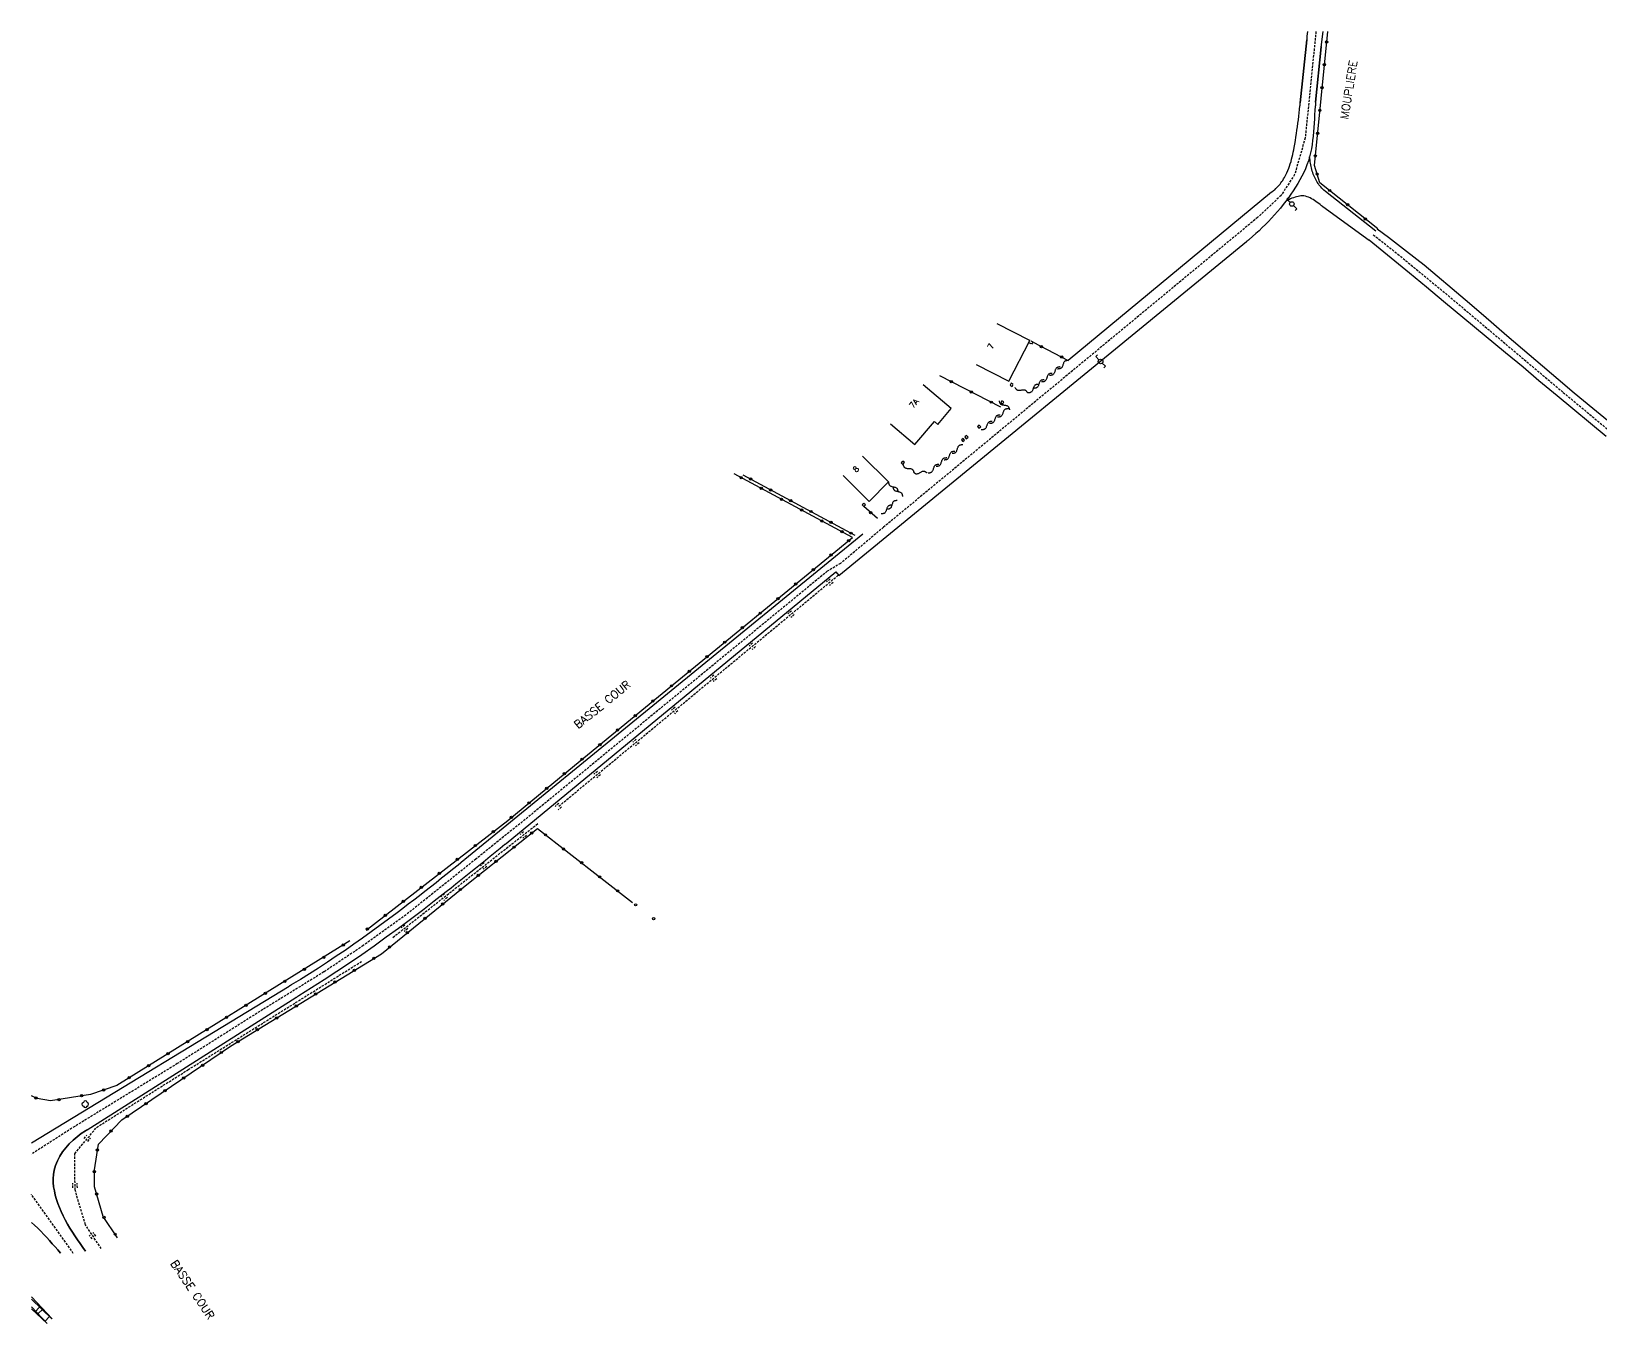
# Model space of a CAD drawing. Header units: millimetres. Extents: x 114000 to 115000, y 153000 to 154000.
# Drawn here: x 114000 to 114343.1, y 153717.6 to 154000 of the extents above; entities that cross this region are included whole.
import ezdxf
from ezdxf.enums import TextEntityAlignment as Align

# ---------------------------------------------------------------- set-up
doc = ezdxf.new("R2010")
doc.units = ezdxf.units.MM
doc.linetypes.add('DASHED', pattern=[0.75, 0.5, -0.25])
for name, color, linetype in [('W0001', 6, 'DASHED'), ('W0008', 7, 'CONTINUOUS'), ('W0100', 7, 'CONTINUOUS'), ('W0112', 1, 'DASHED'), ('W0220', 5, 'DASHED'), ('W0300', 7, 'CONTINUOUS'), ('W0310', 3, 'CONTINUOUS'), ('W0322', 7, 'CONTINUOUS'), ('W0471', 7, 'CONTINUOUS'), ('W0700', 7, 'CONTINUOUS'), ('W0989', 7, 'CONTINUOUS'), ('W0991', 7, 'CONTINUOUS')]:
    doc.layers.add(name, color=color, linetype=linetype)
doc.styles.get("Standard").update_dxf_attribs({"font": 'romans.shx', "width": 0.85})

msp = doc.modelspace()

# ---------------------------------------------------------------- linework, layer by layer
at = {"layer": 'W0001'}
for points in [[(114280.87, 154000), (114278.51, 153976.72), (114276.21, 153968.72), (114273.23, 153964.16), (114268.12, 153959.34), (114186.32, 153891.64), (114176.93, 153883.73), (114174.03, 153882.02), (114109.71, 153829.19), (114097.2, 153819.12), (114081.91, 153806.92), (114072.56, 153800.2), (114063.94, 153794.44), (114050.6, 153786.22), (114031.91, 153774.41), (114009.48, 153760.69), (114000, 153754.61)], [(114293.4, 153955.57), (114298.74, 153951.35), (114309.79, 153942.26), (114321.82, 153932.12), (114334.93, 153921.11), (114346.65, 153911.38)], [(114009.17, 153732.95), (114000, 153745.88)]]:
    msp.add_lwpolyline(points, dxfattribs=at)
at = {"layer": 'W0008'}
for points in [[(114278.9, 153998.16), (114278.91, 153998.23), (114278.92, 153998.33), (114278.92, 153998.41), (114278.93, 153998.48), (114278.94, 153998.58), (114278.95, 153998.66), (114278.96, 153998.73), (114278.97, 153998.81), (114278.98, 153998.91), (114278.98, 153998.98), (114278.98, 153998.98), (114279.09, 154000)], [(114282.03, 153996.66), (114282.04, 153996.7), (114282.04, 153996.75), (114282.05, 153996.81), (114282.05, 153996.86), (114282.05, 153996.91), (114282.06, 153996.95), (114282.07, 153997), (114282.08, 153997.06), (114282.08, 153997.11), (114282.09, 153997.16), (114282.41, 154000)], [(114278.9, 153998.16), (114277.44, 153984.36), (114278.9, 153998.16)], [(114280.8, 153984.56), (114282.03, 153996.66), (114280.8, 153984.56)], [(114280.8, 153984.56), (114280.8, 153984.48), (114280.79, 153984.41), (114280.78, 153984.34), (114280.77, 153984.27), (114280.77, 153984.19), (114280.76, 153984.12), (114280.75, 153984.05), (114280.75, 153983.97), (114280.74, 153983.89), (114280.73, 153983.83), (114280.73, 153983.75), (114280.72, 153983.67), (114280.64, 153982.73), (114280.58, 153981.81), (114280.52, 153980.88), (114280.45, 153979.92), (114280.4, 153978.98), (114280.33, 153978.05), (114280.24, 153977.12), (114280.14, 153976.19), (114280.02, 153975.28), (114279.88, 153974.36), (114279.69, 153973.45), (114279.46, 153972.56), (114279.2, 153971.7), (114278.9, 153970.84), (114278.56, 153970), (114278.2, 153969.16), (114277.79, 153968.34), (114277.36, 153967.53), (114276.9, 153966.73), (114276.41, 153965.94), (114275.91, 153965.17), (114275.39, 153964.41), (114274.85, 153963.64), (114274.3, 153962.91), (114273.7, 153962.14), (114273.09, 153961.38), (114272.46, 153960.62), (114271.82, 153959.91), (114271.16, 153959.19), (114270.5, 153958.48), (114269.83, 153957.78), (114269.14, 153957.11), (114268.44, 153956.44), (114267.72, 153955.8), (114266.99, 153955.16), (114266.26, 153954.53), (114266.21, 153954.48), (114266.16, 153954.45), (114266.12, 153954.41), (114266.07, 153954.38), (114266.02, 153954.33), (114265.98, 153954.3), (114265.92, 153954.25), (114265.88, 153954.22), (114265.83, 153954.17), (114265.78, 153954.14), (114265.73, 153954.09), (114265.69, 153954.06)], [(114271.16, 153964.86), (114271.23, 153964.91), (114271.27, 153964.95), (114271.34, 153965), (114271.39, 153965.03), (114271.45, 153965.08), (114271.5, 153965.12), (114271.56, 153965.17), (114271.62, 153965.22), (114271.67, 153965.27), (114271.73, 153965.31), (114271.78, 153965.36), (114271.84, 153965.41), (114272.09, 153965.64), (114272.33, 153965.88), (114272.56, 153966.11), (114272.79, 153966.38), (114273.01, 153966.62), (114273.21, 153966.91), (114273.41, 153967.17), (114273.61, 153967.45), (114273.79, 153967.75), (114273.96, 153968.05), (114274.13, 153968.34), (114274.29, 153968.64), (114274.52, 153969.11), (114274.73, 153969.59), (114274.92, 153970.08), (114275.09, 153970.56), (114275.26, 153971.06), (114275.41, 153971.56), (114275.55, 153972.08), (114275.67, 153972.58), (114275.79, 153973.09), (114275.9, 153973.61), (114276, 153974.12), (114276.1, 153974.64), (114276.24, 153975.39), (114276.37, 153976.14), (114276.49, 153976.91), (114276.61, 153977.66), (114276.72, 153978.41), (114276.82, 153979.17), (114276.92, 153979.92), (114277.02, 153980.67), (114277.11, 153981.44), (114277.2, 153982.19), (114277.28, 153982.95), (114277.37, 153983.7), (114277.38, 153983.75), (114277.38, 153983.81), (114277.38, 153983.86), (114277.39, 153983.92), (114277.4, 153983.97), (114277.41, 153984.03), (114277.41, 153984.08), (114277.41, 153984.14), (114277.42, 153984.19), (114277.43, 153984.25), (114277.43, 153984.3), (114277.44, 153984.36)], [(114282.98, 153965.02), (114282.95, 153965.05), (114282.91, 153965.06), (114282.89, 153965.09), (114282.85, 153965.11), (114282.83, 153965.14), (114282.79, 153965.16), (114282.76, 153965.19), (114282.73, 153965.22), (114282.7, 153965.23), (114282.67, 153965.27), (114282.64, 153965.28), (114282.61, 153965.31), (114282.37, 153965.53), (114282.15, 153965.77), (114281.92, 153966), (114281.71, 153966.23), (114281.51, 153966.5), (114281.32, 153966.77), (114281.14, 153967.05), (114280.97, 153967.33), (114280.81, 153967.61), (114280.66, 153967.91), (114280.53, 153968.2), (114280.41, 153968.5), (114280.28, 153968.83), (114280.17, 153969.16), (114280.07, 153969.48), (114279.98, 153969.83), (114279.9, 153970.16), (114279.82, 153970.5), (114279.75, 153970.84), (114279.69, 153971.19), (114279.62, 153971.53), (114279.57, 153971.88), (114279.52, 153972.22), (114279.46, 153972.56)], [(114271.16, 153964.86), (114226.72, 153928.08)], [(114282.34, 153961.7), (114282.31, 153961.72), (114282.29, 153961.73), (114282.27, 153961.75), (114282.25, 153961.78), (114282.22, 153961.78), (114282.2, 153961.8), (114282.18, 153961.83), (114282.16, 153961.84), (114282.13, 153961.86), (114282.11, 153961.88), (114282.09, 153961.89), (114282.06, 153961.91), (114281.77, 153962.14), (114281.46, 153962.36), (114281.16, 153962.59), (114280.84, 153962.81), (114280.53, 153963.03), (114280.22, 153963.23), (114279.9, 153963.42), (114279.57, 153963.61), (114279.24, 153963.75), (114278.91, 153963.88), (114278.57, 153963.97), (114278.23, 153964.03), (114277.91, 153964.05), (114277.59, 153964.05), (114277.27, 153964.02), (114276.95, 153963.95), (114276.62, 153963.88), (114276.29, 153963.77), (114275.96, 153963.66), (114275.62, 153963.52), (114275.3, 153963.38), (114274.96, 153963.22), (114274.63, 153963.06), (114274.3, 153962.91)], [(114293.95, 153956.34), (114282.98, 153965.02)], [(114282.34, 153961.7), (114292.53, 153954.39)], [(114345.4, 153914.28), (114341.4, 153917.61), (114337.35, 153920.96), (114333.79, 153923.91), (114322.6, 153933.46), (114317.47, 153937.9), (114313.49, 153941.33), (114304.51, 153948.9), (114300.64, 153951.88), (114296.74, 153954.97), (114294.28, 153956.76)], [(114103.83, 153822.5), (114175.9, 153881.88), (114176.55, 153881.06), (114265.69, 153954.06)], [(114308.74, 153940.96), (114305.02, 153944.08), (114301.33, 153947.18), (114292.53, 153954.39)], [(114344.31, 153911.48), (114333.59, 153920.36), (114329.63, 153923.64), (114326.18, 153926.59), (114322.28, 153929.77), (114308.74, 153940.96)], [(114181.8, 153890.11), (114094.78, 153819.02)], [(114103.83, 153822.5), (114103.8, 153822.48), (114103.78, 153822.47), (114103.76, 153822.44), (114103.73, 153822.42), (114103.71, 153822.41), (114103.68, 153822.39), (114103.66, 153822.36), (114103.63, 153822.34), (114103.61, 153822.33), (114103.59, 153822.31), (114103.56, 153822.28), (114103.54, 153822.27), (114102.47, 153821.41), (114101.41, 153820.53), (114100.34, 153819.67), (114099.27, 153818.81), (114098.2, 153817.94), (114097.13, 153817.08), (114096.06, 153816.22), (114094.99, 153815.36), (114093.92, 153814.5), (114092.84, 153813.64), (114091.77, 153812.78), (114090.69, 153811.94), (114088.1, 153809.92), (114085.49, 153807.91), (114082.88, 153805.94), (114080.24, 153803.97), (114077.59, 153802.03), (114074.92, 153800.11), (114072.23, 153798.22), (114069.52, 153796.36), (114066.8, 153794.52), (114064.05, 153792.72), (114061.27, 153790.95), (114058.48, 153789.22), (114058.43, 153789.19), (114058.38, 153789.16), (114058.33, 153789.12), (114058.27, 153789.09), (114058.22, 153789.06), (114058.16, 153789.02), (114058.11, 153788.98), (114058.05, 153788.95), (114058.01, 153788.92), (114057.95, 153788.89), (114057.9, 153788.86), (114057.84, 153788.83)], [(114094.78, 153819.02), (114094.76, 153819), (114094.73, 153818.97), (114094.7, 153818.95), (114094.68, 153818.94), (114094.66, 153818.91), (114094.63, 153818.89), (114094.6, 153818.88), (114094.58, 153818.84), (114094.55, 153818.83), (114094.53, 153818.81), (114094.5, 153818.78), (114094.48, 153818.77), (114093.29, 153817.8), (114092.09, 153816.83), (114090.89, 153815.86), (114089.69, 153814.91), (114088.48, 153813.95), (114087.27, 153813), (114086.06, 153812.05), (114084.85, 153811.11), (114083.63, 153810.17), (114082.41, 153809.23), (114081.18, 153808.3), (114079.95, 153807.38), (114078.09, 153805.98), (114076.2, 153804.59), (114074.32, 153803.22), (114072.42, 153801.84), (114070.52, 153800.5), (114068.6, 153799.17), (114066.67, 153797.86), (114064.73, 153796.56), (114062.77, 153795.28), (114060.8, 153794.03), (114058.82, 153792.81), (114056.82, 153791.61), (114056.78, 153791.58), (114056.74, 153791.56), (114056.7, 153791.53), (114056.66, 153791.52), (114056.62, 153791.48), (114056.59, 153791.47), (114056.54, 153791.44), (114056.5, 153791.42), (114056.46, 153791.39), (114056.42, 153791.38), (114056.38, 153791.34), (114056.34, 153791.33)], [(114000, 153757.11), (114056.34, 153791.33)], [(114012.18, 153759.94), (114057.84, 153788.83)], [(114012.18, 153759.94), (114012.14, 153759.91), (114012.11, 153759.89), (114012.07, 153759.88), (114012.04, 153759.86), (114012, 153759.83), (114011.96, 153759.81), (114011.93, 153759.78), (114011.89, 153759.77), (114011.86, 153759.73), (114011.82, 153759.72), (114010.89, 153759.11), (114009.98, 153758.42), (114009.11, 153757.67), (114008.29, 153756.88), (114007.52, 153756.02), (114006.83, 153755.11), (114006.21, 153754.16), (114005.69, 153753.17), (114005.28, 153752.14), (114004.98, 153751.09), (114004.84, 153750.2), (114004.77, 153749.31), (114004.79, 153748.41), (114004.87, 153747.48), (114005.02, 153746.58), (114005.22, 153745.66), (114005.48, 153744.75), (114005.77, 153743.86), (114006.12, 153742.97), (114006.48, 153742.11), (114006.93, 153741.17), (114007.41, 153740.25), (114007.9, 153739.34), (114008.42, 153738.47), (114008.96, 153737.59), (114009.52, 153736.75), (114010.09, 153735.91), (114010.66, 153735.08), (114011.25, 153734.25), (114011.84, 153733.42), (114011.84, 153733.42), (114011.84, 153733.42), (114011.25, 153734.25), (114010.66, 153735.08), (114010.09, 153735.91), (114009.52, 153736.75), (114008.96, 153737.59), (114008.42, 153738.47), (114007.9, 153739.34), (114007.41, 153740.25), (114006.93, 153741.17), (114006.48, 153742.11), (114006.12, 153742.97), (114005.77, 153743.86), (114005.48, 153744.75), (114005.22, 153745.66), (114005.02, 153746.58), (114004.87, 153747.48), (114004.79, 153748.41), (114004.77, 153749.31), (114004.84, 153750.2), (114004.98, 153751.09), (114005.28, 153752.14), (114005.69, 153753.17), (114006.21, 153754.16), (114006.83, 153755.11), (114007.52, 153756.02), (114008.29, 153756.88), (114009.11, 153757.67), (114009.98, 153758.42), (114010.89, 153759.11), (114011.82, 153759.72), (114011.86, 153759.73), (114011.89, 153759.77), (114011.93, 153759.78), (114011.96, 153759.81), (114012, 153759.83), (114012.04, 153759.86), (114012.07, 153759.88), (114012.11, 153759.89), (114012.14, 153759.91), (114012.18, 153759.94)], [(114000, 153739.72), (114000.71, 153739.08), (114001.41, 153738.42), (114002.08, 153737.77), (114002.73, 153737.09), (114003.36, 153736.42), (114003.98, 153735.73), (114004.58, 153735.06), (114005.18, 153734.38), (114005.77, 153733.69), (114006.36, 153733), (114005.77, 153733.69), (114005.18, 153734.38), (114004.58, 153735.06), (114003.98, 153735.73), (114003.36, 153736.42), (114002.73, 153737.09), (114002.08, 153737.77), (114001.41, 153738.42), (114000.71, 153739.08), (114000, 153739.72)]]:
    msp.add_lwpolyline(points, dxfattribs=at)
at = {"layer": 'W0100'}
for points in [[(114206.59, 153927.2), (114213.7, 153923.55), (114218.29, 153932.45), (114211.18, 153936.11)], [(114187.83, 153914.23), (114193.18, 153909.72), (114197.44, 153914.77), (114198.2, 153914.12), (114201.12, 153917.59), (114195.02, 153922.75)], [(114177.47, 153902.91), (114183.15, 153897.28), (114187.38, 153901.53), (114181.7, 153907.17)]]:
    msp.add_lwpolyline(points, dxfattribs=at)
at = {"layer": 'W0112'}
for points in [[(114218.05, 153932), (114218.77, 153931.62), (114219.01, 153932.06), (114218.29, 153932.45)], [(114213.98, 153922.66), (114214.42, 153922.42), (114214.65, 153922.88), (114214.21, 153923.11), (114213.98, 153922.66)], [(114211.94, 153918.81), (114212.38, 153918.59), (114212.61, 153919.03), (114212.16, 153919.27), (114211.94, 153918.81)], [(114207.25, 153913.98), (114206.87, 153913.67), (114207.19, 153913.28), (114207.57, 153913.59), (114207.25, 153913.98)], [(114203.73, 153911.05), (114203.35, 153910.72), (114203.67, 153910.34), (114204.05, 153910.66), (114203.73, 153911.05)], [(114204.48, 153911.69), (114204.1, 153911.36), (114204.42, 153910.98), (114204.8, 153911.3), (114204.48, 153911.69)], [(114190.18, 153905.7), (114190.56, 153905.38), (114190.88, 153905.75), (114190.5, 153906.08), (114190.18, 153905.7)], [(114181.65, 153896.5), (114182, 153896.14), (114182.35, 153896.5), (114182, 153896.84), (114181.65, 153896.5)]]:
    msp.add_lwpolyline(points, dxfattribs=at)
at = {"layer": 'W0220'}
for points in [[(114115.3, 153830.66), (114176.43, 153881.16)], [(114174.66, 153880.33), (114173.88, 153879.69)], [(114175.29, 153879.56), (114174.52, 153878.92)], [(114166.17, 153873.33), (114165.41, 153872.69)], [(114166.81, 153872.55), (114166.04, 153871.91)], [(114157.7, 153866.31), (114156.92, 153865.67)], [(114158.33, 153865.55), (114157.56, 153864.91)], [(114149.21, 153859.31), (114148.45, 153858.67)], [(114149.85, 153858.53), (114149.08, 153857.91)], [(114140.73, 153852.3), (114139.96, 153851.67)], [(114141.37, 153851.53), (114140.6, 153850.89)], [(114132.25, 153845.3), (114131.48, 153844.66)], [(114132.89, 153844.53), (114132.12, 153843.89)], [(114123.77, 153838.28), (114123, 153837.66)], [(114124.41, 153837.52), (114123.64, 153836.88)], [(114115.3, 153831.28), (114114.52, 153830.64)], [(114115.93, 153830.52), (114115.16, 153829.88)], [(114079.05, 153802), (114110.86, 153826.97)], [(114107.63, 153825.08), (114106.84, 153824.47)], [(114108.25, 153824.3), (114107.46, 153823.67)], [(114098.98, 153818.28), (114098.19, 153817.67)], [(114099.59, 153817.5), (114098.8, 153816.89)], [(114090.33, 153811.5), (114089.54, 153810.88)], [(114090.95, 153810.7), (114090.16, 153810.09)], [(114081.67, 153804.7), (114080.88, 153804.08)], [(114082.29, 153803.92), (114081.5, 153803.3)], [(114015.29, 153733.98), (114011.81, 153739.19), (114009.55, 153746.84), (114009.48, 153754.73), (114014.25, 153760.48), (114034.24, 153773.06), (114072.41, 153796.88)], [(114011.55, 153758.02), (114012.16, 153758.8)], [(114012.35, 153757.41), (114012.96, 153758.2)], [(114009.05, 153747.25), (114009.04, 153748.25)], [(114010.05, 153747.25), (114010.04, 153748.25)], [(114013.27, 153736.11), (114012.68, 153736.92)], [(114014.08, 153736.7), (114013.48, 153737.52)]]:
    msp.add_lwpolyline(points, dxfattribs=at)
at = {"layer": 'W0300'}
for centre, radius, start, end in [((114011.78, 153765.89), 0.393, 6.8428, 173.1572), ((114011.43, 153765.53), 0.409, 96.5819, 263.4181), ((114011.78, 153765.19), 0.401, 186.7098, 353.2902), ((114012.13, 153765.53), 0.393, 275.7106, 84.2894)]:
    msp.add_arc(centre, radius, start, end, dxfattribs=at)
at = {"layer": 'W0310'}
for points in [[(114226.72, 153928.08), (114226.65, 153928.08), (114226.57, 153928.06), (114226.49, 153928.05), (114226.43, 153928.06), (114226.35, 153928.03), (114226.28, 153928.03), (114226.21, 153928.02), (114226.15, 153927.98), (114226.09, 153927.97), (114226.03, 153927.94), (114225.98, 153927.91), (114225.92, 153927.88), (114225.84, 153927.78), (114225.76, 153927.67), (114225.7, 153927.56), (114225.64, 153927.42), (114225.59, 153927.28), (114225.55, 153927.14), (114225.5, 153927), (114225.45, 153926.86), (114225.4, 153926.72), (114225.34, 153926.61), (114225.26, 153926.5), (114225.17, 153926.41), (114225.12, 153926.38), (114225.06, 153926.34), (114225.01, 153926.31), (114224.95, 153926.3), (114224.88, 153926.27), (114224.81, 153926.25), (114224.74, 153926.25), (114224.67, 153926.23), (114224.6, 153926.22), (114224.52, 153926.22), (114224.45, 153926.2), (114224.38, 153926.2)], [(114223.21, 153925.27), (114223.14, 153925.27), (114223.06, 153925.25), (114222.98, 153925.23), (114222.92, 153925.25), (114222.84, 153925.22), (114222.77, 153925.22), (114222.7, 153925.2), (114222.64, 153925.17), (114222.58, 153925.16), (114222.52, 153925.12), (114222.47, 153925.09), (114222.41, 153925.06), (114222.33, 153924.97), (114222.25, 153924.86), (114222.19, 153924.75), (114222.13, 153924.61), (114222.09, 153924.47), (114222.04, 153924.33), (114221.99, 153924.19), (114221.95, 153924.05), (114221.89, 153923.91), (114221.83, 153923.8), (114221.75, 153923.69), (114221.66, 153923.59), (114221.61, 153923.56), (114221.55, 153923.53), (114221.5, 153923.5), (114221.44, 153923.48), (114221.38, 153923.45), (114221.3, 153923.44), (114221.23, 153923.44), (114221.16, 153923.42), (114221.09, 153923.41), (114221.02, 153923.41), (114220.95, 153923.39), (114220.87, 153923.39)], [(114224.96, 153926.67), (114224.89, 153926.67), (114224.81, 153926.66), (114224.73, 153926.64), (114224.66, 153926.64), (114224.59, 153926.62), (114224.53, 153926.62), (114224.46, 153926.61), (114224.4, 153926.58), (114224.34, 153926.56), (114224.27, 153926.53), (114224.22, 153926.5), (114224.17, 153926.47), (114224.09, 153926.38), (114224, 153926.27), (114223.94, 153926.14), (114223.88, 153926.02), (114223.84, 153925.88), (114223.79, 153925.73), (114223.75, 153925.58), (114223.7, 153925.45), (114223.65, 153925.31), (114223.59, 153925.2), (114223.51, 153925.09), (114223.42, 153925), (114223.37, 153924.97), (114223.31, 153924.94), (114223.26, 153924.91), (114223.2, 153924.89), (114223.13, 153924.86), (114223.06, 153924.84), (114222.99, 153924.84), (114222.92, 153924.83), (114222.85, 153924.81), (114222.77, 153924.81), (114222.7, 153924.8), (114222.62, 153924.8)], [(114217.85, 153920.98), (114217.81, 153921.05), (114217.77, 153921.11), (114217.73, 153921.16), (114217.68, 153921.22), (114217.64, 153921.28), (114217.6, 153921.34), (114217.55, 153921.39), (114217.51, 153921.44), (114217.45, 153921.48), (114217.41, 153921.52), (114217.35, 153921.55), (114217.3, 153921.58), (114217.17, 153921.61), (114217.05, 153921.62), (114216.91, 153921.62), (114216.77, 153921.61), (114216.62, 153921.59), (114216.48, 153921.56), (114216.33, 153921.53), (114216.18, 153921.52), (114216.04, 153921.5), (114215.9, 153921.5), (114215.77, 153921.52), (114215.65, 153921.55), (114215.59, 153921.58), (114215.54, 153921.61), (114215.49, 153921.64), (114215.44, 153921.69), (114215.39, 153921.73), (114215.34, 153921.78), (114215.3, 153921.84), (114215.26, 153921.89), (114215.22, 153921.95), (114215.18, 153922.02), (114215.13, 153922.08), (114215.09, 153922.14)], [(114220.2, 153922.86), (114220.12, 153922.86), (114220.05, 153922.84), (114219.97, 153922.83), (114219.91, 153922.84), (114219.83, 153922.81), (114219.76, 153922.81), (114219.69, 153922.8), (114219.62, 153922.77), (114219.56, 153922.75), (114219.51, 153922.72), (114219.45, 153922.69), (114219.4, 153922.66), (114219.31, 153922.56), (114219.23, 153922.45), (114219.17, 153922.34), (114219.12, 153922.2), (114219.07, 153922.06), (114219.02, 153921.92), (114218.98, 153921.78), (114218.93, 153921.64), (114218.88, 153921.5), (114218.81, 153921.39), (114218.73, 153921.28), (114218.65, 153921.19), (114218.59, 153921.16), (114218.54, 153921.12), (114218.48, 153921.09), (114218.42, 153921.08), (114218.36, 153921.05), (114218.29, 153921.03), (114218.22, 153921.03), (114218.15, 153921.02), (114218.08, 153921), (114218, 153921), (114217.93, 153920.98), (114217.85, 153920.98)], [(114221.45, 153923.86), (114221.38, 153923.86), (114221.3, 153923.84), (114221.23, 153923.83), (114221.16, 153923.84), (114221.09, 153923.81), (114221.02, 153923.81), (114220.95, 153923.8), (114220.88, 153923.77), (114220.82, 153923.75), (114220.77, 153923.72), (114220.71, 153923.69), (114220.66, 153923.66), (114220.57, 153923.56), (114220.49, 153923.45), (114220.43, 153923.34), (114220.38, 153923.2), (114220.33, 153923.06), (114220.28, 153922.92), (114220.23, 153922.78), (114220.19, 153922.64), (114220.13, 153922.5), (114220.07, 153922.39), (114219.99, 153922.28), (114219.91, 153922.19), (114219.85, 153922.16), (114219.8, 153922.12), (114219.74, 153922.09), (114219.68, 153922.08), (114219.62, 153922.05), (114219.55, 153922.03), (114219.48, 153922.03), (114219.41, 153922.02), (114219.34, 153922), (114219.26, 153922), (114219.19, 153921.98), (114219.11, 153921.98)], [(114213.61, 153917.53), (114213.53, 153917.53), (114213.46, 153917.52), (114213.38, 153917.52), (114213.31, 153917.52), (114213.24, 153917.5), (114213.17, 153917.48), (114213.1, 153917.47), (114213.04, 153917.45), (114212.98, 153917.44), (114212.92, 153917.41), (114212.87, 153917.38), (114212.81, 153917.34), (114212.72, 153917.25), (114212.65, 153917.16), (114212.58, 153917.03), (114212.52, 153916.91), (114212.48, 153916.77), (114212.43, 153916.62), (114212.38, 153916.48), (114212.33, 153916.34), (114212.27, 153916.2), (114212.21, 153916.08), (114212.13, 153915.98), (114212.05, 153915.89), (114211.99, 153915.86), (114211.94, 153915.83), (114211.88, 153915.8), (114211.82, 153915.77), (114211.75, 153915.75), (114211.69, 153915.73), (114211.62, 153915.72), (114211.54, 153915.72), (114211.47, 153915.7), (114211.39, 153915.7), (114211.32, 153915.69), (114211.24, 153915.69)], [(114213.92, 153917.28), (114213.91, 153917.36), (114213.88, 153917.42), (114213.86, 153917.5), (114213.84, 153917.56), (114213.81, 153917.64), (114213.79, 153917.7), (114213.76, 153917.77), (114213.73, 153917.83), (114213.7, 153917.89), (114213.66, 153917.94), (114213.62, 153917.98), (114213.57, 153918.03), (114213.47, 153918.11), (114213.35, 153918.16), (114213.22, 153918.2), (114213.08, 153918.22), (114212.94, 153918.25), (114212.79, 153918.27), (114212.63, 153918.28), (114212.49, 153918.31), (114212.34, 153918.33), (114212.21, 153918.36), (114212.09, 153918.41), (114211.99, 153918.48), (114211.95, 153918.53), (114211.91, 153918.58), (114211.87, 153918.62), (114211.84, 153918.69), (114211.8, 153918.75), (114211.77, 153918.81), (114211.75, 153918.88), (114211.73, 153918.95), (114211.7, 153919.02), (114211.68, 153919.09), (114211.66, 153919.16), (114211.64, 153919.23)], [(114210.06, 153914.77), (114209.99, 153914.77), (114209.91, 153914.75), (114209.84, 153914.73), (114209.77, 153914.75), (114209.7, 153914.72), (114209.62, 153914.72), (114209.55, 153914.7), (114209.49, 153914.67), (114209.43, 153914.66), (114209.38, 153914.62), (114209.32, 153914.59), (114209.27, 153914.56), (114209.18, 153914.48), (114209.1, 153914.38), (114209.04, 153914.25), (114208.98, 153914.11), (114208.93, 153913.97), (114208.88, 153913.83), (114208.84, 153913.69), (114208.79, 153913.55), (114208.73, 153913.42), (114208.66, 153913.3), (114208.59, 153913.2), (114208.5, 153913.11), (114208.45, 153913.08), (114208.39, 153913.05), (114208.34, 153913.02), (114208.27, 153913), (114208.21, 153912.98), (114208.14, 153912.97), (114208.07, 153912.95), (114208, 153912.94), (114207.93, 153912.94), (114207.85, 153912.94), (114207.78, 153912.92), (114207.7, 153912.92)], [(114211.84, 153916.16), (114211.77, 153916.16), (114211.69, 153916.14), (114211.61, 153916.12), (114211.55, 153916.14), (114211.47, 153916.11), (114211.4, 153916.11), (114211.33, 153916.09), (114211.27, 153916.06), (114211.2, 153916.05), (114211.15, 153916.02), (114211.09, 153915.98), (114211.04, 153915.95), (114210.95, 153915.88), (114210.88, 153915.77), (114210.81, 153915.64), (114210.75, 153915.5), (114210.7, 153915.38), (114210.66, 153915.22), (114210.61, 153915.08), (114210.56, 153914.95), (114210.5, 153914.81), (114210.44, 153914.69), (114210.37, 153914.59), (114210.27, 153914.5), (114210.22, 153914.47), (114210.16, 153914.44), (114210.11, 153914.41), (114210.05, 153914.39), (114209.98, 153914.36), (114209.91, 153914.34), (114209.84, 153914.34), (114209.77, 153914.33), (114209.7, 153914.31), (114209.62, 153914.31), (114209.55, 153914.3), (114209.48, 153914.3)], [(114197.84, 153904.95), (114197.91, 153904.95), (114197.98, 153904.97), (114198.06, 153904.98), (114198.13, 153904.98), (114198.2, 153905), (114198.27, 153905.02), (114198.34, 153905.03), (114198.41, 153905.05), (114198.47, 153905.08), (114198.53, 153905.11), (114198.59, 153905.14), (114198.63, 153905.17), (114198.72, 153905.27), (114198.8, 153905.38), (114198.85, 153905.48), (114198.91, 153905.62), (114198.95, 153905.77), (114199, 153905.91), (114199.04, 153906.05), (114199.09, 153906.19), (114199.14, 153906.33), (114199.2, 153906.44), (114199.27, 153906.55), (114199.36, 153906.64), (114199.41, 153906.67), (114199.46, 153906.7), (114199.52, 153906.73), (114199.59, 153906.77), (114199.65, 153906.78), (114199.72, 153906.8), (114199.79, 153906.81), (114199.86, 153906.83), (114199.93, 153906.83), (114200.01, 153906.84), (114200.08, 153906.86), (114200.16, 153906.86)], [(114199.58, 153906.38), (114199.65, 153906.38), (114199.73, 153906.39), (114199.8, 153906.41), (114199.87, 153906.41), (114199.95, 153906.42), (114200.02, 153906.44), (114200.08, 153906.45), (114200.14, 153906.47), (114200.2, 153906.5), (114200.27, 153906.53), (114200.32, 153906.56), (114200.37, 153906.59), (114200.46, 153906.69), (114200.53, 153906.8), (114200.59, 153906.92), (114200.65, 153907.05), (114200.7, 153907.19), (114200.74, 153907.33), (114200.78, 153907.48), (114200.84, 153907.62), (114200.88, 153907.75), (114200.94, 153907.86), (114201.02, 153907.97), (114201.1, 153908.06), (114201.15, 153908.09), (114201.21, 153908.12), (114201.27, 153908.16), (114201.33, 153908.19), (114201.39, 153908.2), (114201.46, 153908.22), (114201.53, 153908.23), (114201.6, 153908.25), (114201.67, 153908.25), (114201.75, 153908.27), (114201.82, 153908.28), (114201.9, 153908.28)], [(114201.31, 153907.81), (114201.39, 153907.81), (114201.47, 153907.83), (114201.53, 153907.83), (114201.62, 153907.84), (114201.68, 153907.84), (114201.75, 153907.86), (114201.82, 153907.88), (114201.88, 153907.91), (114201.95, 153907.92), (114202.01, 153907.95), (114202.06, 153907.98), (114202.11, 153908.02), (114202.2, 153908.11), (114202.27, 153908.22), (114202.34, 153908.33), (114202.38, 153908.47), (114202.43, 153908.61), (114202.48, 153908.75), (114202.52, 153908.91), (114202.56, 153909.05), (114202.62, 153909.17), (114202.67, 153909.3), (114202.75, 153909.41), (114202.84, 153909.5), (114202.88, 153909.53), (114202.94, 153909.56), (114203, 153909.59), (114203.06, 153909.62), (114203.12, 153909.64), (114203.2, 153909.66), (114203.27, 153909.67), (114203.34, 153909.69), (114203.41, 153909.69), (114203.48, 153909.7), (114203.55, 153909.72), (114203.63, 153909.72)], [(114190.56, 153905.38), (114190.59, 153905.3), (114190.62, 153905.23), (114190.64, 153905.16), (114190.66, 153905.09), (114190.7, 153905.03), (114190.73, 153904.97), (114190.76, 153904.91), (114190.79, 153904.84), (114190.83, 153904.8), (114190.87, 153904.73), (114190.91, 153904.7), (114190.96, 153904.66), (114191.07, 153904.59), (114191.2, 153904.55), (114191.33, 153904.53), (114191.47, 153904.5), (114191.62, 153904.5), (114191.77, 153904.48), (114191.92, 153904.48), (114192.06, 153904.47), (114192.2, 153904.45), (114192.34, 153904.42), (114192.46, 153904.38), (114192.57, 153904.31), (114192.62, 153904.27), (114192.66, 153904.23), (114192.7, 153904.17), (114192.74, 153904.12), (114192.78, 153904.06), (114192.81, 153904), (114192.84, 153903.94), (114192.87, 153903.88), (114192.9, 153903.81), (114192.92, 153903.73), (114192.95, 153903.67), (114192.98, 153903.59)], [(114192.84, 153903.69), (114192.9, 153903.64), (114192.95, 153903.59), (114193.02, 153903.56), (114193.09, 153903.52), (114193.14, 153903.47), (114193.2, 153903.44), (114193.26, 153903.41), (114193.32, 153903.38), (114193.38, 153903.34), (114193.45, 153903.33), (114193.51, 153903.31), (114193.57, 153903.31), (114193.7, 153903.33), (114193.83, 153903.36), (114193.95, 153903.41), (114194.09, 153903.47), (114194.21, 153903.53), (114194.34, 153903.61), (114194.47, 153903.69), (114194.6, 153903.77), (114194.72, 153903.83), (114194.85, 153903.88), (114194.98, 153903.91), (114195.1, 153903.91), (114195.16, 153903.91), (114195.23, 153903.89), (114195.29, 153903.88), (114195.35, 153903.84), (114195.41, 153903.81), (114195.47, 153903.78), (114195.53, 153903.75), (114195.59, 153903.7), (114195.66, 153903.67), (114195.72, 153903.62), (114195.77, 153903.58), (114195.84, 153903.53)], [(114196.1, 153903.52), (114196.17, 153903.52), (114196.25, 153903.53), (114196.32, 153903.55), (114196.39, 153903.55), (114196.47, 153903.56), (114196.54, 153903.58), (114196.6, 153903.59), (114196.66, 153903.61), (114196.73, 153903.64), (114196.79, 153903.67), (114196.84, 153903.7), (114196.89, 153903.73), (114196.98, 153903.83), (114197.05, 153903.94), (114197.12, 153904.06), (114197.17, 153904.19), (114197.22, 153904.33), (114197.27, 153904.47), (114197.3, 153904.62), (114197.36, 153904.77), (114197.4, 153904.89), (114197.46, 153905), (114197.54, 153905.11), (114197.62, 153905.2), (114197.67, 153905.23), (114197.73, 153905.27), (114197.79, 153905.3), (114197.85, 153905.33), (114197.91, 153905.34), (114197.98, 153905.36), (114198.05, 153905.38), (114198.12, 153905.39), (114198.2, 153905.39), (114198.27, 153905.41), (114198.34, 153905.42), (114198.42, 153905.42)], [(114187.38, 153901.53), (114187.39, 153901.45), (114187.41, 153901.39), (114187.42, 153901.31), (114187.44, 153901.25), (114187.45, 153901.17), (114187.48, 153901.11), (114187.5, 153901.05), (114187.52, 153900.98), (114187.55, 153900.92), (114187.59, 153900.86), (114187.62, 153900.81), (114187.66, 153900.77), (114187.77, 153900.69), (114187.88, 153900.62), (114188, 153900.58), (114188.14, 153900.53), (114188.28, 153900.5), (114188.43, 153900.47), (114188.58, 153900.44), (114188.72, 153900.41), (114188.86, 153900.36), (114188.98, 153900.31), (114189.1, 153900.25), (114189.2, 153900.17), (114189.23, 153900.12), (114189.27, 153900.08), (114189.3, 153900.02), (114189.34, 153899.95), (114189.36, 153899.89), (114189.38, 153899.83), (114189.4, 153899.75), (114189.42, 153899.69), (114189.44, 153899.61), (114189.45, 153899.55), (114189.46, 153899.47), (114189.48, 153899.39)], [(114188.36, 153900.53), (114188.38, 153900.45), (114188.39, 153900.39), (114188.41, 153900.31), (114188.42, 153900.25), (114188.44, 153900.17), (114188.46, 153900.11), (114188.48, 153900.05), (114188.51, 153899.98), (114188.54, 153899.92), (114188.57, 153899.86), (114188.61, 153899.81), (114188.65, 153899.77), (114188.75, 153899.69), (114188.86, 153899.62), (114188.98, 153899.58), (114189.12, 153899.53), (114189.27, 153899.5), (114189.41, 153899.47), (114189.56, 153899.44), (114189.7, 153899.41), (114189.84, 153899.36), (114189.97, 153899.31), (114190.09, 153899.25), (114190.18, 153899.17), (114190.22, 153899.12), (114190.26, 153899.08), (114190.29, 153899.02), (114190.32, 153898.95), (114190.34, 153898.89), (114190.37, 153898.83), (114190.38, 153898.75), (114190.41, 153898.69), (114190.42, 153898.61), (114190.44, 153898.55), (114190.45, 153898.47), (114190.46, 153898.39)], [(114189.3, 153897.48), (114189.23, 153897.47), (114189.16, 153897.47), (114189.09, 153897.45), (114189.01, 153897.44), (114188.94, 153897.44), (114188.87, 153897.42), (114188.8, 153897.41), (114188.74, 153897.39), (114188.68, 153897.36), (114188.62, 153897.33), (114188.56, 153897.3), (114188.52, 153897.27), (114188.43, 153897.17), (114188.36, 153897.08), (114188.3, 153896.95), (114188.25, 153896.81), (114188.2, 153896.67), (114188.16, 153896.53), (114188.12, 153896.39), (114188.07, 153896.23), (114188.02, 153896.11), (114187.96, 153895.98), (114187.89, 153895.88), (114187.8, 153895.78), (114187.76, 153895.75), (114187.7, 153895.7), (114187.64, 153895.69), (114187.58, 153895.66), (114187.52, 153895.64), (114187.45, 153895.61), (114187.38, 153895.59), (114187.31, 153895.59), (114187.24, 153895.58), (114187.16, 153895.56), (114187.09, 153895.56), (114187.02, 153895.55)], [(114188.12, 153896.48), (114188.04, 153896.47), (114187.96, 153896.47), (114187.89, 153896.45), (114187.82, 153896.45), (114187.75, 153896.44), (114187.68, 153896.42), (114187.61, 153896.39), (114187.55, 153896.38), (114187.48, 153896.34), (114187.42, 153896.33), (114187.37, 153896.28), (114187.32, 153896.25), (114187.24, 153896.16), (114187.16, 153896.05), (114187.11, 153895.94), (114187.06, 153895.8), (114187.02, 153895.66), (114186.98, 153895.52), (114186.93, 153895.36), (114186.88, 153895.22), (114186.84, 153895.09), (114186.77, 153894.97), (114186.7, 153894.86), (114186.62, 153894.77), (114186.57, 153894.73), (114186.52, 153894.7), (114186.45, 153894.67), (114186.4, 153894.64), (114186.33, 153894.62), (114186.27, 153894.61), (114186.2, 153894.59), (114186.12, 153894.58), (114186.05, 153894.58), (114185.98, 153894.56), (114185.91, 153894.55), (114185.83, 153894.55)]]:
    msp.add_lwpolyline(points, dxfattribs=at)
at = {"layer": 'W0322'}
for points in [[(114294.36, 153956.86), (114281.75, 153966.94), (114280.52, 153970.69), (114283.43, 154000)], [(114219.01, 153932.06), (114226.72, 153928.08)], [(114212, 153917.88), (114198.66, 153924.73)], [(114073.18, 153803.61), (114104.19, 153827.58), (114114.21, 153835.86), (114136.28, 153853.97), (114179.54, 153889.41), (114153.67, 153903.3)], [(114180.14, 153889.86), (114155.64, 153903.03)], [(114185.01, 153893.56), (114182, 153896.14)], [(114018.84, 153736.34), (114015.73, 153741.02), (114013.81, 153747.47), (114013.79, 153751.19), (114014.65, 153756.83), (114019.8, 153762.12), (114043.56, 153778.22), (114076.52, 153798.44), (114095.18, 153813.59), (114110.66, 153825.78), (114131.41, 153809.66)], [(114069.66, 153801.22), (114018.66, 153769.64), (114012.94, 153767.64), (114004.19, 153766.25), (114001.23, 153766.77), (114000, 153767.39)]]:
    msp.add_lwpolyline(points, dxfattribs=at)
for centre, radius in [((114283.2, 153997.7), 0.25), ((114282.71, 153992.7), 0.258), ((114282.21, 153987.7), 0.25), ((114281.71, 153982.72), 0.25), ((114281.22, 153977.72), 0.25), ((114280.73, 153972.8), 0.25), ((114281.13, 153968.81), 0.242), ((114283.88, 153965.23), 0.25), ((114287.77, 153962.12), 0.25), ((114291.66, 153959.02), 0.258), ((114220.83, 153931.12), 0.25), ((114225.27, 153928.83), 0.25), ((114201.12, 153923.48), 0.25), ((114205.5, 153921.22), 0.25), ((114209.88, 153918.97), 0.251), ((114155.19, 153902.48), 0.25), ((114157.24, 153902.17), 0.25), ((114159.59, 153900.12), 0.25), ((114161.64, 153899.8), 0.25), ((114164.01, 153897.75), 0.25), ((114166.03, 153897.44), 0.25), ((114168.41, 153895.38), 0.25), ((114170.43, 153895.08), 0.25), ((114172.83, 153893.02), 0.25), ((114183.5, 153894.84), 0.25), ((114174.82, 153892.72), 0.25), ((114177.23, 153890.64), 0.25), ((114179.23, 153890.34), 0.25), ((114178.72, 153888.73), 0.25), ((114174.84, 153885.56), 0.25), ((114167.09, 153879.22), 0.25), ((114170.97, 153882.39), 0.25), ((114163.22, 153876.03), 0.25), ((114159.34, 153872.86), 0.25), ((114155.47, 153869.69), 0.25), ((114151.59, 153866.52), 0.242), ((114147.71, 153863.34), 0.25), ((114143.84, 153860.17), 0.25), ((114139.96, 153856.98), 0.25), ((114135.88, 153853.66), 0.25), ((114132.02, 153850.48), 0.25), ((114128.15, 153847.3), 0.25), ((114124.29, 153844.12), 0.258), ((114120.42, 153840.95), 0.25), ((114112.67, 153834.59), 0.25), ((114116.55, 153837.78), 0.25), ((114108.81, 153831.41), 0.25), ((114104.95, 153828.22), 0.25), ((114101.02, 153825.12), 0.25), ((114109.41, 153824.8), 0.25), ((114112.41, 153824.41), 0.242), ((114097.07, 153822.08), 0.25), ((114105.51, 153821.72), 0.25), ((114116.35, 153821.34), 0.25), ((114093.12, 153819.03), 0.25), ((114101.6, 153818.64), 0.25), ((114120.29, 153818.3), 0.25), ((114089.19, 153815.98), 0.25), ((114097.7, 153815.56), 0.25), ((114124.23, 153815.23), 0.25), ((114085.24, 153812.94), 0.25), ((114093.8, 153812.47), 0.25), ((114128.16, 153812.17), 0.25), ((114081.3, 153809.89), 0.25), ((114089.92, 153809.31), 0.25), ((114132.1, 153809.11), 0.25), ((114073.48, 153803.83), 0.25), ((114077.36, 153806.83), 0.25), ((114086.05, 153806.17), 0.25), ((114136.04, 153806.06), 0.25), ((114068.2, 153800.31), 0.25), ((114082.17, 153803.03), 0.25), ((114063.94, 153797.67), 0.25), ((114074.88, 153797.42), 0.25), ((114078.3, 153799.89), 0.25), ((114059.68, 153795.03), 0.25), ((114070.63, 153794.83), 0.25), ((114055.42, 153792.41), 0.25), ((114066.39, 153792.22), 0.25), ((114046.91, 153787.12), 0.25), ((114051.17, 153789.77), 0.25), ((114057.91, 153787.02), 0.25), ((114062.15, 153789.62), 0.25), ((114042.66, 153784.5), 0.25), ((114053.66, 153784.41), 0.25), ((114038.4, 153781.86), 0.25), ((114049.42, 153781.81), 0.25), ((114029.88, 153776.59), 0.25), ((114034.14, 153779.22), 0.251), ((114041.53, 153776.84), 0.25), ((114045.18, 153779.2), 0.25), ((114025.63, 153773.95), 0.25), ((114037.42, 153774.05), 0.25), ((114021.38, 153771.33), 0.25), ((114033.3, 153771.27), 0.25), ((114001.02, 153766.88), 0.25), ((114006.02, 153766.55), 0.25), ((114010.97, 153767.38), 0.25), ((114015.8, 153768.64), 0.25), ((114029.19, 153768.48), 0.25), ((114020.95, 153762.91), 0.25), ((114025.07, 153765.69), 0.25), ((114017.41, 153759.67), 0.25), ((114014.45, 153755.55), 0.25), ((114013.79, 153750.78), 0.25), ((114014.27, 153745.91), 0.25), ((114015.85, 153740.84), 0.25), ((114018.32, 153737.14), 0.25)]:
    msp.add_circle(centre, radius, dxfattribs=at)
at = {"layer": 'W0471'}
for points in [[(114275.24, 153962.62), (114274.53, 153963.34), (114274.88, 153963.69)], [(114275.95, 153961.92), (114276.66, 153961.22), (114276.3, 153960.86)], [(114233.42, 153928.22), (114232.72, 153928.92), (114233.07, 153929.28)], [(114234.13, 153927.52), (114234.84, 153926.81), (114234.48, 153926.45)]]:
    msp.add_lwpolyline(points, dxfattribs=at)
for centre, radius in [((114275.59, 153962.28), 0.492), ((114233.78, 153927.86), 0.508)]:
    msp.add_circle(centre, radius, dxfattribs=at)
at = {"layer": 'W0700'}
for points in [[(114004.51, 153718.64), (114000, 153723.42)], [(114004.48, 153718.67), (114000, 153722.91)], [(114003.42, 153717.62), (114000, 153721.23)], [(114003.45, 153717.59), (114000, 153720.84)], [(114000.77, 153720.12), (114001.8, 153721.2)], [(114002.5, 153720.77), (114001.41, 153719.73)], [(114002.95, 153718.06), (114003.98, 153719.16)]]:
    msp.add_lwpolyline(points, dxfattribs=at)

# ---------------------------------------------------------------- texts
at = {"layer": 'W0989'}
for s, rotation, p in [('MOUPLIERE', 81, (114288.04, 153987.23)), ('BASSE COUR', 39, (114124.81, 153852.91)), ('BASSE COUR', 304, (114035.25, 153725.03))]:
    msp.add_text(s, height=1.75, rotation=rotation, dxfattribs=at).set_placement(p, align=Align.MIDDLE)
at = {"layer": 'W0991'}
for s, rotation, p in [('7', 66, (114209.77, 153931.2)), ('7A', 50, (114192.98, 153918.69)), ('8', 45, (114180.29, 153904.33))]:
    msp.add_text(s, height=1.25, rotation=rotation, dxfattribs=at).set_placement(p, align=Align.MIDDLE)

doc.saveas('drawing.dxf')
